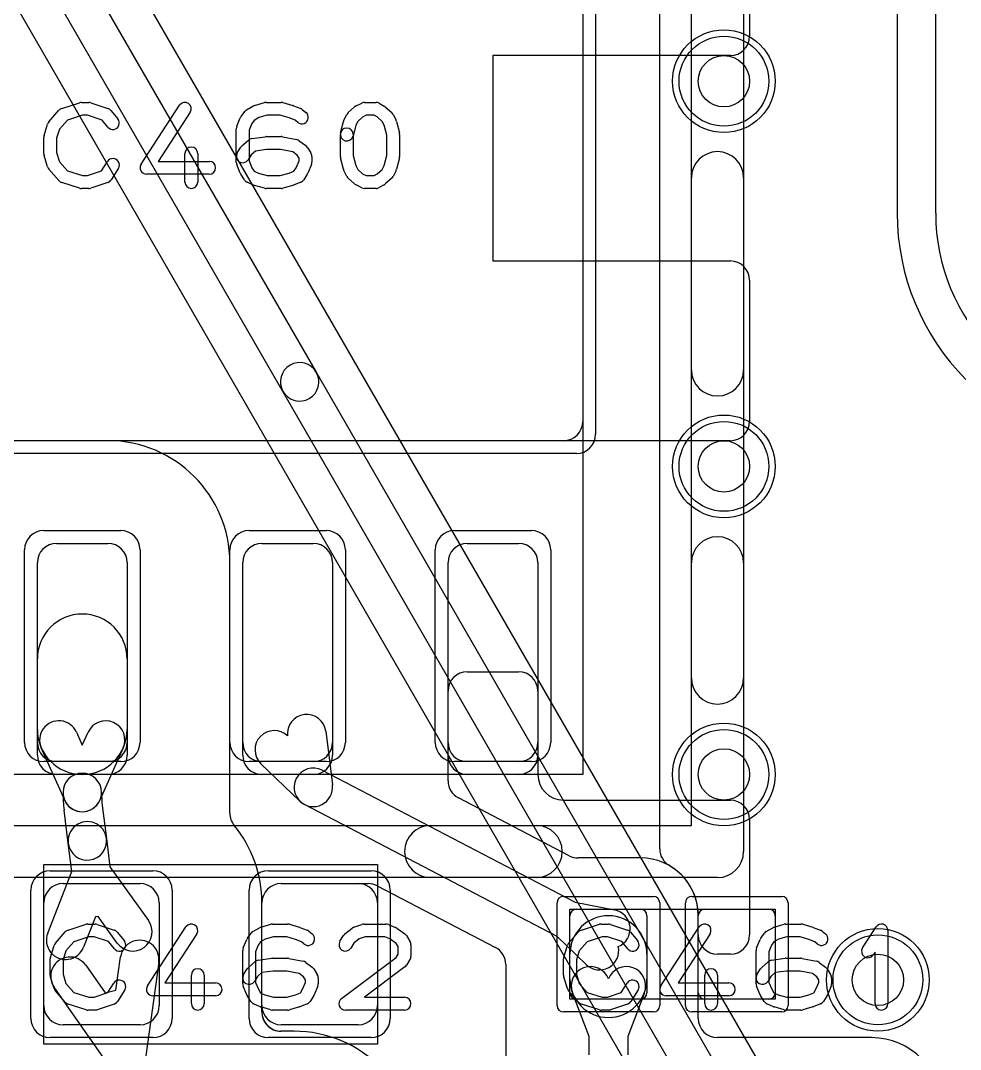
# Model space of a CAD drawing. Extents: x 0 to 20.5, y -0.5 to 20.
# Drawn here: x 3.06 to 6.721, y 3.229 to 7.236 of the extents above; entities that cross this region are included whole.
import ezdxf

# ---------------------------------------------------------------- set-up
doc = ezdxf.new("R2010")
doc.units = 0
for name, color, linetype in [('Hole', 1, 'CONTINUOUS'), ('L1', 3, 'CONTINUOUS'), ('L2', 3, 'CONTINUOUS'), ('L3', 3, 'CONTINUOUS'), ('L4', 3, 'CONTINUOUS'), ('MetalMask-A', 176, 'CONTINUOUS'), ('PartsArea-A', 111, 'CONTINUOUS'), ('PartsSilk-A', 221, 'CONTINUOUS'), ('Resist-A', 2, 'CONTINUOUS'), ('Resist-B', 2, 'CONTINUOUS'), ('Silk-A', 140, 'CONTINUOUS')]:
    doc.layers.add(name, color=color, linetype=linetype)

msp = doc.modelspace()

# ---------------------------------------------------------------- linework, layer by layer
at = {"layer": 'Hole'}
for centre in [(5.8, 7), (5.8, 5.5), (5.8, 4.3), (6.4, 3.5)]:
    msp.add_circle(centre, 0.1, dxfattribs=at)
at = {"layer": 'L1'}
for p, q in [((5.55004, 4.00981), (5.55004, 9.24304)), ((5.25, 7.725), (5.25, 5.675)), ((5.9, 7.72503), (5.9, 7.17497)), ((5.82503, 7.1), (4.9, 7.1)), ((4.9, 7.1), (4.9, 6.3)), ((4.9, 6.3), (5.82503, 6.3)), ((5.9, 6.22503), (5.9, 5.67497)), ((5.82503, 5.6), (1.57497, 5.6)), ((5.175, 5.6), (2.225, 5.6)), ((3.2, 5.2), (3.4, 5.2)), ((4, 5.2), (4.2, 5.2)), ((4.8, 5.2), (5, 5.2)), ((3.125, 4.375), (3.125, 5.125)), ((3.475, 5.125), (3.475, 4.375)), ((3.925, 4.375), (3.925, 5.125)), ((4.275, 5.125), (4.275, 4.375)), ((4.725, 4.375), (4.725, 5.125)), ((5.075, 5.125), (5.075, 4.375)), ((3.125, 4.475), (3.125, 4.75)), ((3.475, 4.75), (3.475, 4.475)), ((4.80001, 4.7), (4.99999, 4.7)), ((4.72504, 4.27535), (4.72504, 4.62503)), ((5.07496, 4.62503), (5.07496, 4.3)), ((3.27718, 4.46479), (3.3, 4.41375)), ((3.3, 4.41375), (3.32282, 4.46479)), ((4.2489, 4.46819), (4.27445, 4.25911)), ((3.23153, 4.19939), (3.14024, 4.40357)), ((3.45976, 4.40357), (3.36847, 4.19939)), ((4.14805, 4.19591), (3.99611, 4.3418)), ((3.4, 4.3), (3.2, 4.3)), ((4.2, 4.3), (4, 4.3)), ((4.23469, 4.31649), (5.21983, 3.8025)), ((5, 4.3), (4.8, 4.3)), ((5.19724, 3.98354), (4.76533, 4.20888)), ((3.37814, 4.17954), (3.39424, 4.0507)), ((5.15046, 3.66952), (4.16531, 4.18351)), ((5.17496, 4.2), (5.82503, 4.2)), ((3.2454, 4.0321), (3.2293, 4.16094)), ((5.9, 4.12503), (5.9, 3.67497)), ((3.39424, 4.0507), (3.40799, 3.94074)), ((3.25915, 3.92212), (3.2454, 4.0321)), ((5.475, 3.97504), (5.23192, 3.97504)), ((3.40799, 3.94074), (3.55803, 3.73086)), ((3.16539, 3.68178), (3.25915, 3.92212)), ((3.225, 3.875), (3.525, 3.875)), ((4.07497, 3.875), (4.41385, 3.875)), ((4.075, 3.875), (4.375, 3.875)), ((4.44853, 3.8665), (4.90967, 3.62591)), ((3.15, 3.4), (3.15, 3.8)), ((3.6, 3.8), (3.6, 3.4)), ((4, 3.37501), (4, 3.80003)), ((4, 3.4), (4, 3.8)), ((4.45, 3.8), (4.45, 3.4)), ((5.21983, 3.8025), (5.37375, 3.77272)), ((5.225, 3.775), (5.475, 3.775)), ((5.725, 3.775), (5.975, 3.775)), ((3.35123, 3.74543), (3.30513, 3.62726)), ((3.36224, 3.7468), (3.35123, 3.74543)), ((3.43601, 3.64362), (3.36224, 3.7468)), ((5.2, 3.45), (5.2, 3.75)), ((5.5, 3.75), (5.5, 3.45)), ((5.7, 3.45), (5.7, 3.75)), ((5.70004, 3.67497), (5.70004, 3.75)), ((5.70004, 3.35001), (5.70004, 3.75)), ((6, 3.75), (6, 3.45)), ((5.26293, 3.56032), (5.15046, 3.66952)), ((3.43133, 3.45941), (3.44929, 3.58975)), ((3.59789, 3.56927), (3.54752, 3.20381)), ((5.2, 3.50357), (5.2, 3.6)), ((5.5, 3.6), (5.5, 3.50357)), ((5.82503, 3.6), (5.77501, 3.6)), ((3.31351, 3.55706), (3.38883, 3.44916)), ((4.94996, 3.55944), (4.94996, 2.6)), ((3.40169, 3.1687), (3.19051, 3.4712)), ((3.38883, 3.44916), (3.43133, 3.45941)), ((5.275, 3.27973), (5.2099, 3.44999)), ((5.4901, 3.44999), (5.425, 3.27973)), ((5.475, 3.425), (5.225, 3.425)), ((5.975, 3.425), (5.725, 3.425)), ((3.525, 3.325), (3.225, 3.325)), ((4.125, 3.30004), (4.07497, 3.30004)), ((4.375, 3.325), (4.075, 3.325)), ((5.275, 3.20838), (5.275, 3.27973)), ((5.425, 3.27973), (5.425, 3.20838)), ((6.375, 3.27504), (5.77501, 3.27504))]:
    msp.add_line(p, q, dxfattribs=at)
for centre in [(5.8, 7), (5.8, 5.5), (5.8, 4.3), (6.4, 3.5)]:
    msp.add_circle(centre, 0.2, dxfattribs=at)
for centre, radius, start, end in [((5.82503, 7.17497), 0.07497, -90, 0), ((5.82503, 6.22503), 0.07497, 0, 90), ((5.175, 5.675), 0.075, -90, 0), ((5.82503, 5.67497), 0.07497, -90, 0), ((3.2, 5.125), 0.075, 90, 180), ((3.4, 5.125), 0.075, 0, 90), ((4, 5.125), 0.075, 90, 180), ((4.2, 5.125), 0.075, 0, 90), ((4.8, 5.125), 0.075, 90, 180), ((5, 5.125), 0.075, 0, 90), ((3.3, 4.75), 0.175, 0, 180), ((4.80001, 4.62503), 0.07497, 90, 180), ((4.99999, 4.62503), 0.07497, 0, 90), ((4.17445, 4.45909), 0.075, 6.96868, -173.0389), ((3.20871, 4.43418), 0.075, 24.08737, -155.91032), ((3.39129, 4.43418), 0.075, -24.08737, 155.91032), ((3.3, 4.475), 0.175, 180, 0), ((4.04806, 4.3959), 0.075, 46.16694, -133.83628), ((3.2, 4.375), 0.075, 180, -90), ((3.4, 4.375), 0.075, -90, 0), ((4, 4.375), 0.075, 180, -90), ((4.2, 4.375), 0.075, -90, 0), ((4.8, 4.375), 0.075, 180, -90), ((5, 4.375), 0.075, -90, 0), ((3.3, 4.23), 0.075, -0.00764, 179.99236), ((3.3, 4.22999), 0.075, 0, 180), ((4.2, 4.25), 0.075, 62.44748, -117.55281), ((5.17496, 4.3), 0.1, 180, -90), ((4.2, 4.25001), 0.075, -133.83858, 6.96868), ((4.80001, 4.27535), 0.07497, 180, -117.55281), ((3.3, 4.23), 0.075, 179.99236, -0.00764), ((3.78185, 4.22999), 0.55685, 180, -172.8769), ((3.78185, 4.22999), 0.40685, 180, -172.8769), ((3.3, 4.23), 0.075, -155.91263, -24.08737), ((5.82503, 4.12503), 0.07497, 0, 90), ((3.31982, 4.0414), 0.075, 7.12312, -172.87435), ((3.31982, 4.0414), 0.075, -172.87688, 7.12283), ((5.62501, 4.00981), 0.07497, 180, -120.00557), ((5.23192, 4.05001), 0.07497, -117.55281, -90), ((5.475, 3.75), 0.22504, 0, 90), ((5.475, 3.75), 0.22504, 0, 59.99995), ((3.225, 3.8), 0.075, 90, 180), ((3.525, 3.8), 0.075, 0, 90), ((4.07497, 3.80003), 0.07497, 90, 180), ((4.075, 3.8), 0.075, 90, 180), ((4.375, 3.8), 0.075, 0, 90), ((4.41385, 3.80003), 0.07497, 62.44719, 90), ((5.225, 3.75), 0.025, 90, 180), ((5.3595, 3.69909), 0.075, -67.26084, 79.04853), ((5.475, 3.75), 0.025, 0, 90), ((5.725, 3.75), 0.025, 90, 180), ((5.975, 3.75), 0.025, 0, 90), ((3.49702, 3.68724), 0.075, -144.43657, 35.56124), ((5.35, 3.6), 0.15, 0, 180), ((3.23526, 3.65452), 0.075, 158.6866, -21.31166), ((3.52359, 3.57951), 0.075, -7.84705, 172.15312), ((5.77501, 3.67497), 0.07497, 180, -90), ((5.82503, 3.67497), 0.07497, -90, 0), ((4.87499, 3.55944), 0.07497, 0, 62.44719), ((5.31517, 3.61413), 0.075, -134.15184, 12.15345), ((3.25201, 3.51413), 0.075, 34.91692, -145.08113), ((5.27995, 3.47678), 0.075, 20.93604, -159.07574), ((5.42005, 3.47678), 0.075, -20.92891, 159.06396), ((5.35, 3.50357), 0.15, 180, 0), ((5.225, 3.45), 0.025, 180, -90), ((5.475, 3.45), 0.025, -90, 0), ((5.725, 3.45), 0.025, 180, -90), ((5.975, 3.45), 0.025, -90, 0), ((3.225, 3.4), 0.075, 180, -90), ((3.525, 3.4), 0.075, -90, 0), ((4.075, 3.4), 0.075, 180, -90), ((4.07497, 3.37501), 0.07497, 180, -90), ((4.375, 3.4), 0.075, -90, 0), ((5.77501, 3.35001), 0.07497, 180, -90), ((4.125, 2.825), 0.47504, 0, 90), ((6.375, 3), 0.27504, 0, 90)]:
    msp.add_arc(centre, radius, start, end, dxfattribs=at)
at = {"layer": 'L2'}
for p, q in [((3.4, 5.6), (2.4, 5.6)), ((3.875, 4.14911), (3.875, 5.125)), ((4, 3.4), (4, 3.8)), ((4.125, 3.3), (4.07443, 3.3))]:
    msp.add_line(p, q, dxfattribs=at)
for centre in [(5.8, 7), (5.8, 5.5), (5.8, 4.3), (6.4, 3.5)]:
    msp.add_circle(centre, 0.2, dxfattribs=at)
for centre, radius, start, end in [((3.4, 5.125), 0.475, 0, 90), ((3.95, 4.14911), 0.075, 180, -140.59934), ((3.525, 3.8), 0.475, 0, 39.40093), ((4.07443, 3.375), 0.075, 177.39397, -90), ((3.525, 3.4), 0.475, -2.60514, 0), ((4.125, 2.825), 0.475, 0, 90)]:
    msp.add_arc(centre, radius, start, end, dxfattribs=at)
at = {"layer": 'L3'}
for p, q in [((3.4, 5.6), (2.4, 5.6)), ((3.875, 4.14911), (3.875, 5.125)), ((4, 3.4), (4, 3.8)), ((4.125, 3.3), (4.07443, 3.3))]:
    msp.add_line(p, q, dxfattribs=at)
for centre in [(5.8, 7), (5.8, 5.5), (5.8, 4.3), (6.4, 3.5)]:
    msp.add_circle(centre, 0.2, dxfattribs=at)
for centre, radius, start, end in [((3.4, 5.125), 0.475, 0, 90), ((3.94997, 4.1491), 0.07497, 179.99236, -140.58584), ((3.525, 3.8), 0.475, 0, 39.40016), ((4.0744, 3.375), 0.07497, 177.39293, 180), ((4.07443, 3.375), 0.075, 180, -90), ((3.525, 3.4), 0.475, -2.60514, 0), ((4.125, 2.825), 0.475, 0, 90)]:
    msp.add_arc(centre, radius, start, end, dxfattribs=at)
at = {"layer": 'L4'}
for p, q in [((6.47496, 10.65), (6.47496, 6.48568)), ((6.625, 6.48568), (6.625, 10.65)), ((6.31955, 2.51622), (2.32886, 9.42831)), ((2.19893, 9.35328), (4.21194, 5.86663)), ((4.08204, 5.79163), (2.06902, 9.27828)), ((1.93908, 9.20326), (5.92978, 2.29116)), ((4.21194, 5.86663), (6.21612, 2.39529)), ((6.08622, 2.32027), (4.08204, 5.79163))]:
    msp.add_line(p, q, dxfattribs=at)
for centre in [(5.8, 7), (5.8, 5.5), (5.8, 4.3), (6.4, 3.5)]:
    msp.add_circle(centre, 0.2, dxfattribs=at)
for centre, radius, start, end in [((7.3897, 6.48568), 0.91474, 180, -135), ((7.3897, 6.48568), 0.7647, 180, -135.00053), ((4.14699, 5.82913), 0.075, 30.00073, -150.00005), ((4.14699, 5.82913), 0.075, -149.99927, 30.00002)]:
    msp.add_arc(centre, radius, start, end, dxfattribs=at)
at = {"layer": 'MetalMask-A'}
for p, q in [((5.25, 7.725), (5.25, 5.675)), ((5.175, 5.6), (2.225, 5.6)), ((3.2, 5.2), (3.4, 5.2)), ((4, 5.2), (4.2, 5.2)), ((4.8, 5.2), (5, 5.2)), ((3.125, 4.425), (3.125, 5.125)), ((3.475, 5.125), (3.475, 4.425)), ((3.925, 4.425), (3.925, 5.125)), ((4.275, 5.125), (4.275, 4.425)), ((4.725, 4.425), (4.725, 5.125)), ((5.075, 5.125), (5.075, 4.425)), ((3.4, 4.35), (3.2, 4.35)), ((4.2, 4.35), (4, 4.35)), ((5, 4.35), (4.8, 4.35)), ((3.225, 3.875), (3.525, 3.875)), ((4.075, 3.875), (4.375, 3.875)), ((3.15, 3.4), (3.15, 3.8)), ((3.6, 3.8), (3.6, 3.4)), ((4, 3.4), (4, 3.8)), ((4.45, 3.8), (4.45, 3.4)), ((5.225, 3.775), (5.475, 3.775)), ((5.725, 3.775), (5.975, 3.775)), ((5.2, 3.45), (5.2, 3.75)), ((5.5, 3.75), (5.5, 3.45)), ((5.7, 3.45), (5.7, 3.75)), ((6, 3.75), (6, 3.45)), ((5.475, 3.425), (5.225, 3.425)), ((5.975, 3.425), (5.725, 3.425)), ((3.525, 3.325), (3.225, 3.325)), ((4.375, 3.325), (4.075, 3.325))]:
    msp.add_line(p, q, dxfattribs=at)
for centre, radius, start, end in [((5.175, 5.675), 0.075, -90, 0), ((3.2, 5.125), 0.075, 90, 180), ((3.4, 5.125), 0.075, 0, 90), ((4, 5.125), 0.075, 90, 180), ((4.2, 5.125), 0.075, 0, 90), ((4.8, 5.125), 0.075, 90, 180), ((5, 5.125), 0.075, 0, 90), ((3.2, 4.425), 0.075, 180, -90), ((3.4, 4.425), 0.075, -90, 0), ((4, 4.425), 0.075, 180, -90), ((4.2, 4.425), 0.075, -90, 0), ((4.8, 4.425), 0.075, 180, -90), ((5, 4.425), 0.075, -90, 0), ((3.225, 3.8), 0.075, 90, 180), ((3.525, 3.8), 0.075, 0, 90), ((4.075, 3.8), 0.075, 90, 180), ((4.375, 3.8), 0.075, 0, 90), ((5.225, 3.75), 0.025, 90, 180), ((5.475, 3.75), 0.025, 0, 90), ((5.725, 3.75), 0.025, 90, 180), ((5.975, 3.75), 0.025, 0, 90), ((5.225, 3.45), 0.025, 180, -90), ((5.475, 3.45), 0.025, -90, 0), ((5.725, 3.45), 0.025, 180, -90), ((5.975, 3.45), 0.025, -90, 0), ((3.225, 3.4), 0.075, 180, -90), ((3.525, 3.4), 0.075, -90, 0), ((4.075, 3.4), 0.075, 180, -90), ((4.375, 3.4), 0.075, -90, 0)]:
    msp.add_arc(centre, radius, start, end, dxfattribs=at)
at = {"layer": 'PartsArea-A'}
for p, q in [((5.25, 9.1), (5.25, 4.3)), ((5.25, 4.3), (2.15, 4.3)), ((3.15, 3.25), (3.15, 3.95)), ((3.15, 3.95), (4.45, 3.95)), ((4.45, 3.95), (4.45, 3.25)), ((5.2, 3.425), (5.2, 3.775)), ((5.2, 3.775), (6, 3.775)), ((6, 3.775), (6, 3.425)), ((6, 3.425), (5.2, 3.425)), ((4.45, 3.25), (3.15, 3.25))]:
    msp.add_line(p, q, dxfattribs=at)
at = {"layer": 'PartsSilk-A'}
for p, q in [((5.8766, 9.4), (5.8766, 4)), ((5.6734, 4.1016), (5.6734, 9.2984)), ((3.22016, 6.89418), (3.2896, 6.9164)), ((3.29722, 6.91759), (3.325, 6.91759)), ((3.3329, 6.91631), (3.39957, 6.89409)), ((3.52907, 6.67663), (3.67907, 6.90626)), ((3.94004, 6.88818), (3.96504, 6.90299)), ((3.97091, 6.90552), (4.0098, 6.91663)), ((4.01667, 6.91759), (4.075, 6.91759)), ((4.08187, 6.91663), (4.12076, 6.90552)), ((4.12317, 6.90469), (4.15095, 6.89358)), ((4.33617, 6.87795), (4.36117, 6.90017)), ((4.3666, 6.90384), (4.38882, 6.91495)), ((4.4, 6.91759), (4.44444, 6.91759)), ((4.45684, 6.9143), (4.47629, 6.90319)), ((4.4805, 6.90017), (4.5055, 6.87795)), ((3.17008, 6.84239), (3.20897, 6.88683)), ((3.30112, 6.86759), (3.24202, 6.84868)), ((3.32094, 6.86759), (3.30112, 6.86759)), ((3.37702, 6.8489), (3.32094, 6.86759)), ((3.41088, 6.88637), (3.43865, 6.85304)), ((3.72093, 6.87892), (3.59619, 6.68796)), ((3.90192, 6.82442), (3.91581, 6.85776)), ((3.91889, 6.86315), (3.93278, 6.88167)), ((3.98775, 6.85833), (3.9698, 6.84769)), ((4.02017, 6.86759), (3.98775, 6.85833)), ((4.0715, 6.86759), (4.02017, 6.86759)), ((4.10579, 6.85779), (4.0715, 6.86759)), ((4.12895, 6.84853), (4.10579, 6.85779)), ((4.15729, 6.88989), (4.17118, 6.87878)), ((4.31931, 6.84822), (4.33042, 6.87044)), ((4.39192, 6.8606), (4.37299, 6.84377)), ((4.4059, 6.86759), (4.39192, 6.8606)), ((4.4378, 6.86759), (4.4059, 6.86759)), ((4.44923, 6.86106), (4.4378, 6.86759)), ((4.46868, 6.84377), (4.44923, 6.86106)), ((4.51125, 6.87044), (4.52236, 6.84822)), ((3.15114, 6.78894), (3.16503, 6.83339)), ((3.21118, 6.81344), (3.2, 6.77766)), ((3.24202, 6.84868), (3.21118, 6.81344)), ((3.40023, 6.82104), (3.37702, 6.8489)), ((3.9, 6.68519), (3.9, 6.81481)), ((3.96077, 6.83565), (3.95, 6.80981)), ((3.9698, 6.84769), (3.96077, 6.83565)), ((4.13994, 6.83974), (4.12895, 6.84853)), ((4.30631, 6.79865), (4.31742, 6.8431)), ((4.36526, 6.82831), (4.35481, 6.78653)), ((4.37299, 6.84377), (4.36526, 6.82831)), ((4.47641, 6.82831), (4.46868, 6.84377)), ((4.48611, 6.78951), (4.47641, 6.82831)), ((4.52425, 6.8431), (4.53536, 6.79865)), ((3.15, 6.71852), (3.15, 6.78148)), ((3.2, 6.77766), (3.2, 6.72234)), ((3.95, 6.80981), (3.95, 6.69019)), ((3.96041, 6.77661), (4.01319, 6.78402)), ((4.01667, 6.78426), (4.075, 6.78426)), ((4.0799, 6.78377), (4.13546, 6.77266)), ((4.30556, 6.70741), (4.30556, 6.79259)), ((4.35556, 6.79259), (4.35556, 6.71049)), ((4.48611, 6.71049), (4.48611, 6.78951)), ((4.53611, 6.79259), (4.53611, 6.70741)), ((3.9038, 6.72066), (3.91769, 6.74288)), ((3.92228, 6.74832), (3.94728, 6.77054)), ((4.01842, 6.73426), (3.97485, 6.72814)), ((4.07252, 6.73426), (4.01842, 6.73426)), ((4.12017, 6.72473), (4.07252, 6.73426)), ((4.14544, 6.76824), (4.17044, 6.74972)), ((4.17676, 6.74287), (4.19064, 6.72065)), ((3.16503, 6.66661), (3.15114, 6.71106)), ((3.2, 6.72234), (3.21118, 6.68656)), ((3.7, 6.60741), (3.7, 6.71852)), ((3.75, 6.71852), (3.75, 6.60741)), ((3.95818, 6.71333), (3.9462, 6.69416)), ((3.97485, 6.72814), (3.95818, 6.71333)), ((4.13687, 6.71236), (4.12017, 6.72473)), ((4.14444, 6.70024), (4.13687, 6.71236)), ((4.14444, 6.69019), (4.14444, 6.70024)), ((4.19444, 6.70741), (4.19444, 6.68519)), ((4.31742, 6.6569), (4.30631, 6.70135)), ((4.35556, 6.71049), (4.36526, 6.67169)), ((4.47641, 6.67169), (4.48611, 6.71049)), ((4.53536, 6.70135), (4.52425, 6.6569)), ((3.20897, 6.61317), (3.17008, 6.65761)), ((3.21118, 6.68656), (3.24202, 6.65132)), ((3.37523, 6.6505), (3.39824, 6.68732)), ((3.44064, 6.66082), (3.41287, 6.61638)), ((3.59619, 6.68796), (3.79444, 6.68796)), ((3.91581, 6.64224), (3.90192, 6.67558)), ((3.95, 6.69019), (3.96118, 6.66336)), ((3.96118, 6.66336), (3.96992, 6.64937)), ((4.1248, 6.64981), (4.13327, 6.66336)), ((4.13327, 6.66336), (4.14444, 6.69019)), ((4.19252, 6.67558), (4.17864, 6.64224)), ((4.33042, 6.62956), (4.31931, 6.65178)), ((4.36526, 6.67169), (4.37299, 6.65623)), ((4.37299, 6.65623), (4.39192, 6.6394)), ((4.44923, 6.63894), (4.46868, 6.65623)), ((4.46868, 6.65623), (4.47641, 6.67169)), ((4.52236, 6.65178), (4.51125, 6.62956)), ((3.24202, 6.65132), (3.30112, 6.63241)), ((3.30112, 6.63241), (3.32094, 6.63241)), ((3.32094, 6.63241), (3.37523, 6.6505)), ((3.79444, 6.63796), (3.55, 6.63796)), ((3.93158, 6.61638), (3.91769, 6.6386)), ((3.96992, 6.64937), (3.98633, 6.64208)), ((3.98633, 6.64208), (4.02017, 6.63241)), ((4.02017, 6.63241), (4.0715, 6.63241)), ((4.0715, 6.63241), (4.10579, 6.64221)), ((4.10579, 6.64221), (4.1248, 6.64981)), ((4.17676, 6.6386), (4.16287, 6.61638)), ((4.36117, 6.59983), (4.33617, 6.62205)), ((4.39192, 6.6394), (4.4059, 6.63241)), ((4.4059, 6.63241), (4.4378, 6.63241)), ((4.4378, 6.63241), (4.44923, 6.63894)), ((4.5055, 6.62205), (4.4805, 6.59983)), ((3.2896, 6.5836), (3.22016, 6.60582)), ((3.325, 6.58241), (3.29722, 6.58241)), ((3.39957, 6.60591), (3.3329, 6.58369)), ((3.96763, 6.59567), (3.94263, 6.60678)), ((4.0098, 6.58337), (3.97091, 6.59448)), ((4.075, 6.58241), (4.01667, 6.58241)), ((4.12076, 6.59448), (4.08187, 6.58337)), ((4.15095, 6.60642), (4.12317, 6.59531)), ((4.38882, 6.58505), (4.3666, 6.59616)), ((4.44444, 6.58241), (4.4, 6.58241)), ((4.47629, 6.59681), (4.45684, 6.5857)), ((1.625, 4.1016), (5.6734, 4.1016)), ((5.775, 3.8984), (1.625, 3.8984)), ((3.19508, 3.64239), (3.23397, 3.68683)), ((3.24516, 3.69418), (3.3146, 3.7164)), ((3.32222, 3.71759), (3.35, 3.71759)), ((3.3579, 3.71631), (3.42457, 3.69409)), ((3.55407, 3.47663), (3.70407, 3.70626)), ((3.96504, 3.68818), (3.99004, 3.70299)), ((3.99591, 3.70552), (4.0348, 3.71663)), ((4.04167, 3.71759), (4.1, 3.71759)), ((4.10687, 3.71663), (4.14576, 3.70552)), ((4.14817, 3.70469), (4.17595, 3.69358)), ((4.18229, 3.68989), (4.19618, 3.67878)), ((4.32327, 3.67878), (4.35105, 3.701)), ((4.35813, 3.70497), (4.38868, 3.71608)), ((4.39722, 3.71759), (4.48333, 3.71759)), ((4.49261, 3.7158), (4.52039, 3.70469)), ((4.52581, 3.7017), (4.55637, 3.67948)), ((5.19508, 3.64239), (5.23397, 3.68683)), ((5.24516, 3.69418), (5.3146, 3.7164)), ((5.32222, 3.71759), (5.35, 3.71759)), ((5.3579, 3.71631), (5.42457, 3.69409)), ((5.55407, 3.47663), (5.70407, 3.70626)), ((5.96504, 3.68818), (5.99004, 3.70299)), ((5.99591, 3.70552), (6.0348, 3.71663)), ((6.04167, 3.71759), (6.1, 3.71759)), ((6.10687, 3.71663), (6.14576, 3.70552)), ((6.14817, 3.70469), (6.17595, 3.69358)), ((6.18229, 3.68989), (6.19618, 3.67878)), ((6.34013, 3.6247), (6.39291, 3.70618)), ((6.43889, 3.69259), (6.43889, 3.40741)), ((3.26702, 3.64868), (3.23618, 3.61344)), ((3.32612, 3.66759), (3.26702, 3.64868)), ((3.34594, 3.66759), (3.32612, 3.66759)), ((3.40202, 3.6489), (3.34594, 3.66759)), ((3.42523, 3.62104), (3.40202, 3.6489)), ((3.43588, 3.68637), (3.46365, 3.65304)), ((3.74593, 3.67892), (3.62119, 3.48796)), ((3.92692, 3.62442), (3.94081, 3.65776)), ((3.94389, 3.66315), (3.95778, 3.68167)), ((3.9948, 3.64769), (3.98577, 3.63565)), ((4.01275, 3.65833), (3.9948, 3.64769)), ((4.04517, 3.66759), (4.01275, 3.65833)), ((4.0965, 3.66759), (4.04517, 3.66759)), ((4.13079, 3.65779), (4.0965, 3.66759)), ((4.15395, 3.64853), (4.13079, 3.65779)), ((4.16494, 3.63974), (4.15395, 3.64853)), ((4.3038, 3.65029), (4.31769, 3.67251)), ((4.37908, 3.65939), (4.35783, 3.6424)), ((4.40162, 3.66759), (4.37908, 3.65939)), ((4.47852, 3.66759), (4.40162, 3.66759)), ((4.49893, 3.65943), (4.47852, 3.66759)), ((4.52304, 3.64189), (4.49893, 3.65943)), ((4.56287, 3.67251), (4.57676, 3.65029)), ((5.26702, 3.64868), (5.23618, 3.61344)), ((5.32612, 3.66759), (5.26702, 3.64868)), ((5.34594, 3.66759), (5.32612, 3.66759)), ((5.40202, 3.6489), (5.34594, 3.66759)), ((5.42523, 3.62104), (5.40202, 3.6489)), ((5.43588, 3.68637), (5.46365, 3.65304)), ((5.74593, 3.67892), (5.62119, 3.48796)), ((5.92692, 3.62442), (5.94081, 3.65776)), ((5.94389, 3.66315), (5.95778, 3.68167)), ((5.9948, 3.64769), (5.98577, 3.63565)), ((6.01275, 3.65833), (5.9948, 3.64769)), ((6.04517, 3.66759), (6.01275, 3.65833)), ((6.0965, 3.66759), (6.04517, 3.66759)), ((6.13079, 3.65779), (6.0965, 3.66759)), ((6.15395, 3.64853), (6.13079, 3.65779)), ((6.16494, 3.63974), (6.15395, 3.64853)), ((3.17614, 3.58894), (3.19003, 3.63339)), ((3.23618, 3.61344), (3.225, 3.57766)), ((3.925, 3.48519), (3.925, 3.61481)), ((3.98577, 3.63565), (3.975, 3.60981)), ((3.975, 3.60981), (3.975, 3.49019)), ((4.35783, 3.6424), (4.3462, 3.62379)), ((4.53056, 3.62987), (4.52304, 3.64189)), ((4.53056, 3.59976), (4.53056, 3.62987)), ((4.58056, 3.63704), (4.58056, 3.59259)), ((5.17614, 3.58894), (5.19003, 3.63339)), ((5.23618, 3.61344), (5.225, 3.57766)), ((5.925, 3.48519), (5.925, 3.61481)), ((5.98577, 3.63565), (5.975, 3.60981)), ((5.975, 3.60981), (5.975, 3.49019)), ((6.38889, 3.60801), (6.38209, 3.59752)), ((6.38889, 3.40741), (6.38889, 3.60801)), ((3.175, 3.51852), (3.175, 3.58148)), ((3.225, 3.57766), (3.225, 3.52234)), ((3.94728, 3.54832), (3.97228, 3.57054)), ((3.98541, 3.57661), (4.03819, 3.58402)), ((4.04167, 3.58426), (4.1, 3.58426)), ((4.1049, 3.58377), (4.16046, 3.57266)), ((4.17044, 3.56824), (4.19544, 3.54972)), ((4.30997, 3.42739), (4.52293, 3.58756)), ((4.52293, 3.58756), (4.53056, 3.59976)), ((4.57676, 3.57934), (4.56287, 3.55712)), ((5.175, 3.51852), (5.175, 3.58148)), ((5.225, 3.57766), (5.225, 3.52234)), ((5.94728, 3.54832), (5.97228, 3.57054)), ((5.98541, 3.57661), (6.03819, 3.58402)), ((6.04167, 3.58426), (6.1, 3.58426)), ((6.1049, 3.58377), (6.16046, 3.57266)), ((6.17044, 3.56824), (6.19544, 3.54972)), ((3.9288, 3.52066), (3.94269, 3.54288)), ((3.99985, 3.52814), (3.98318, 3.51333)), ((4.04342, 3.53426), (3.99985, 3.52814)), ((4.09752, 3.53426), (4.04342, 3.53426)), ((4.14517, 3.52473), (4.09752, 3.53426)), ((4.20176, 3.54287), (4.21564, 3.52065)), ((4.5567, 3.55039), (4.39983, 3.43241)), ((5.9288, 3.52066), (5.94269, 3.54288)), ((5.99985, 3.52814), (5.98318, 3.51333)), ((6.04342, 3.53426), (5.99985, 3.52814)), ((6.09752, 3.53426), (6.04342, 3.53426)), ((6.14517, 3.52473), (6.09752, 3.53426)), ((6.20176, 3.54287), (6.21564, 3.52065)), ((3.19003, 3.46661), (3.17614, 3.51106)), ((3.225, 3.52234), (3.23618, 3.48656)), ((3.23618, 3.48656), (3.26702, 3.45132)), ((3.40023, 3.4505), (3.42324, 3.48732)), ((3.62119, 3.48796), (3.81944, 3.48796)), ((3.725, 3.40741), (3.725, 3.51852)), ((3.775, 3.51852), (3.775, 3.40741)), ((3.98318, 3.51333), (3.9712, 3.49416)), ((3.975, 3.49019), (3.98618, 3.46336)), ((4.16187, 3.51236), (4.14517, 3.52473)), ((4.15827, 3.46336), (4.16944, 3.49019)), ((4.16944, 3.50024), (4.16187, 3.51236)), ((4.16944, 3.49019), (4.16944, 3.50024)), ((4.21944, 3.50741), (4.21944, 3.48519)), ((5.19003, 3.46661), (5.17614, 3.51106)), ((5.225, 3.52234), (5.23618, 3.48656)), ((5.23618, 3.48656), (5.26702, 3.45132)), ((5.40023, 3.4505), (5.42324, 3.48732)), ((5.62119, 3.48796), (5.81944, 3.48796)), ((5.725, 3.40741), (5.725, 3.51852)), ((5.775, 3.51852), (5.775, 3.40741)), ((5.98318, 3.51333), (5.9712, 3.49416)), ((5.975, 3.49019), (5.98618, 3.46336)), ((6.16187, 3.51236), (6.14517, 3.52473)), ((6.15827, 3.46336), (6.16944, 3.49019)), ((6.16944, 3.50024), (6.16187, 3.51236)), ((6.16944, 3.49019), (6.16944, 3.50024)), ((6.21944, 3.50741), (6.21944, 3.48519)), ((3.23397, 3.41317), (3.19508, 3.45761)), ((3.26702, 3.45132), (3.32612, 3.43241)), ((3.34594, 3.43241), (3.40023, 3.4505)), ((3.46564, 3.46082), (3.43787, 3.41638)), ((3.94081, 3.44224), (3.92692, 3.47558)), ((3.98618, 3.46336), (3.99492, 3.44937)), ((3.99492, 3.44937), (4.01133, 3.44208)), ((4.13079, 3.44221), (4.1498, 3.44981)), ((4.1498, 3.44981), (4.15827, 3.46336)), ((4.21752, 3.47558), (4.20364, 3.44224)), ((5.23397, 3.41317), (5.19508, 3.45761)), ((5.26702, 3.45132), (5.32612, 3.43241)), ((5.34594, 3.43241), (5.40023, 3.4505)), ((5.46564, 3.46082), (5.43787, 3.41638)), ((5.94081, 3.44224), (5.92692, 3.47558)), ((5.98618, 3.46336), (5.99492, 3.44937)), ((5.99492, 3.44937), (6.01133, 3.44208)), ((6.13079, 3.44221), (6.1498, 3.44981)), ((6.1498, 3.44981), (6.15827, 3.46336)), ((6.21752, 3.47558), (6.20364, 3.44224)), ((3.32612, 3.43241), (3.34594, 3.43241)), ((3.81944, 3.43796), (3.575, 3.43796)), ((3.95658, 3.41638), (3.94269, 3.4386)), ((3.99263, 3.39567), (3.96763, 3.40678)), ((4.01133, 3.44208), (4.04517, 3.43241)), ((4.04517, 3.43241), (4.0965, 3.43241)), ((4.0965, 3.43241), (4.13079, 3.44221)), ((4.17595, 3.40642), (4.14817, 3.39531)), ((4.20176, 3.4386), (4.18787, 3.41638)), ((4.39983, 3.43241), (4.55556, 3.43241)), ((5.32612, 3.43241), (5.34594, 3.43241)), ((5.81944, 3.43796), (5.575, 3.43796)), ((5.95658, 3.41638), (5.94269, 3.4386)), ((5.99263, 3.39567), (5.96763, 3.40678)), ((6.01133, 3.44208), (6.04517, 3.43241)), ((6.04517, 3.43241), (6.0965, 3.43241)), ((6.0965, 3.43241), (6.13079, 3.44221)), ((6.17595, 3.40642), (6.14817, 3.39531)), ((6.20176, 3.4386), (6.18787, 3.41638)), ((3.3146, 3.3836), (3.24516, 3.40582)), ((3.35, 3.38241), (3.32222, 3.38241)), ((3.42457, 3.40591), (3.3579, 3.38369)), ((4.0348, 3.38337), (3.99591, 3.39448)), ((4.1, 3.38241), (4.04167, 3.38241)), ((4.14576, 3.39448), (4.10687, 3.38337)), ((4.55556, 3.38241), (4.325, 3.38241)), ((5.3146, 3.3836), (5.24516, 3.40582)), ((5.35, 3.38241), (5.32222, 3.38241)), ((5.42457, 3.40591), (5.3579, 3.38369)), ((6.0348, 3.38337), (5.99591, 3.39448)), ((6.1, 3.38241), (6.04167, 3.38241)), ((6.14576, 3.39448), (6.10687, 3.38337))]:
    msp.add_line(p, q, dxfattribs=at)
for centre, radius, start, end in [((3.22778, 6.87037), 0.025, 107.74642, 138.81192), ((3.29722, 6.89259), 0.025, 90, 107.74642), ((3.325, 6.89259), 0.025, 71.57954, 90), ((3.39167, 6.87037), 0.025, 39.7909, 71.57954), ((3.7, 6.89259), 0.025, -33.14974, 146.84644), ((3.97778, 6.88148), 0.025, 105.94854, 120.63752), ((4.01667, 6.89259), 0.025, 90, 105.94854), ((4.075, 6.89259), 0.025, 74.05146, 90), ((4.11389, 6.88148), 0.025, 68.2071, 74.05146), ((4.14167, 6.87037), 0.025, 51.33303, 68.2071), ((4.37778, 6.88148), 0.025, 116.56505, 131.62783), ((4.4, 6.89259), 0.025, 90, 116.56505), ((4.44444, 6.89259), 0.025, 60.26649, 90), ((4.46389, 6.88148), 0.025, 48.37217, 60.26649), ((3.41944, 6.83704), 0.025, -140.2091, 39.8005), ((3.93889, 6.84815), 0.025, 143.1301, 157.39424), ((3.95278, 6.86667), 0.025, 120.63752, 143.1301), ((4.15556, 6.85926), 0.025, -128.66697, 51.34522), ((4.35278, 6.85926), 0.025, 131.62783, 153.43495), ((4.48889, 6.85926), 0.025, 26.56505, 48.37217), ((3.18889, 6.82593), 0.025, 138.81192, 162.63777), ((3.925, 6.81481), 0.025, 157.39424, 180), ((4.33056, 6.79259), 0.025, 0, 180), ((4.34167, 6.83704), 0.025, 153.43495, 165.96932), ((4.5, 6.83704), 0.025, 14.03068, 26.56505), ((3.175, 6.78148), 0.025, 162.63777, 180), ((3.96389, 6.75185), 0.025, 98.00047, 131.62783), ((4.01667, 6.75926), 0.025, 90, 98.00047), ((4.075, 6.75926), 0.025, 78.69456, 90), ((4.13056, 6.74815), 0.025, 53.47387, 78.69456), ((4.33056, 6.79259), 0.025, 165.96932, -14.03321), ((4.51111, 6.79259), 0.025, 0, 14.03068), ((3.725, 6.71852), 0.025, 0, 180), ((3.93889, 6.72963), 0.025, 131.62783, 147.99462), ((4.15556, 6.72963), 0.025, 31.98594, 53.47387), ((3.175, 6.71852), 0.025, 180, -162.63777), ((3.41944, 6.67407), 0.025, -32.00538, 147.99925), ((3.925, 6.70741), 0.025, 147.99462, -32.01002), ((4.16944, 6.70741), 0.025, 0, 31.98594), ((4.33056, 6.70741), 0.025, 180, -165.96932), ((4.51111, 6.70741), 0.025, -14.03068, 0), ((3.18889, 6.67407), 0.025, -162.63777, -138.81192), ((3.55, 6.66296), 0.025, 146.85026, -90), ((3.79444, 6.66296), 0.025, -90, 90), ((3.925, 6.68519), 0.025, 180, -157.39424), ((4.16944, 6.68519), 0.025, -22.60576, 0), ((4.34167, 6.66296), 0.025, -165.96932, -153.43495), ((4.5, 6.66296), 0.025, -26.56505, -14.03068), ((3.22778, 6.62963), 0.025, -138.81192, -107.74642), ((3.39167, 6.62963), 0.025, -71.57954, -32.00538), ((3.93889, 6.65185), 0.025, -157.39424, -147.99462), ((3.95278, 6.62963), 0.025, -147.99462, -113.95086), ((4.14167, 6.62963), 0.025, -68.2071, -32.00538), ((4.15556, 6.65185), 0.025, -32.00538, -22.60576), ((4.35278, 6.64074), 0.025, -153.43495, -131.62783), ((4.48889, 6.64074), 0.025, -48.37217, -26.56505), ((3.29722, 6.60741), 0.025, -107.74642, -90), ((3.325, 6.60741), 0.025, -90, -71.57954), ((3.725, 6.60741), 0.025, 180, 0), ((3.97778, 6.61852), 0.025, -113.95086, -105.94854), ((4.01667, 6.60741), 0.025, -105.94854, -90), ((4.075, 6.60741), 0.025, -90, -74.05146), ((4.11389, 6.61852), 0.025, -74.05146, -68.2071), ((4.37778, 6.61852), 0.025, -131.62783, -116.56505), ((4.4, 6.60741), 0.025, -116.56505, -90), ((4.44444, 6.60741), 0.025, -90, -60.26649), ((4.46389, 6.61852), 0.025, -60.26649, -48.37217), ((5.775, 4), 0.1016, -90, 0), ((3.25278, 3.67037), 0.025, 107.74642, 138.81192), ((3.32222, 3.69259), 0.025, 90, 107.74642), ((3.35, 3.69259), 0.025, 71.57954, 90), ((3.41667, 3.67037), 0.025, 39.7909, 71.57954), ((3.725, 3.69259), 0.025, -33.14974, 146.84644), ((3.97778, 3.66667), 0.025, 120.63752, 143.1301), ((4.00278, 3.68148), 0.025, 105.94854, 120.63752), ((4.04167, 3.69259), 0.025, 90, 105.94854), ((4.1, 3.69259), 0.025, 74.05146, 90), ((4.13889, 3.68148), 0.025, 68.2071, 74.05146), ((4.16667, 3.67037), 0.025, 51.33303, 68.2071), ((4.36667, 3.68148), 0.025, 109.97919, 128.65478), ((4.39722, 3.69259), 0.025, 90, 109.98461), ((4.48333, 3.69259), 0.025, 68.2071, 90), ((4.51111, 3.68148), 0.025, 53.98274, 68.20215), ((5.25278, 3.67037), 0.025, 107.74642, 138.81192), ((5.32222, 3.69259), 0.025, 90, 107.74642), ((5.35, 3.69259), 0.025, 71.57954, 90), ((5.41667, 3.67037), 0.025, 39.7909, 71.57954), ((5.725, 3.69259), 0.025, -33.14974, 146.84644), ((5.97778, 3.66667), 0.025, 120.63752, 143.1301), ((6.00278, 3.68148), 0.025, 105.94854, 120.63752), ((6.04167, 3.69259), 0.025, 90, 105.94854), ((6.1, 3.69259), 0.025, 74.05146, 90), ((6.13889, 3.68148), 0.025, 68.2071, 74.05146), ((6.16667, 3.67037), 0.025, 51.33303, 68.2071), ((6.41389, 3.69259), 0.025, 0, 147.06619), ((3.44444, 3.63704), 0.025, -140.2091, 39.8005), ((3.96389, 3.64815), 0.025, 143.1301, 157.39424), ((4.18056, 3.65926), 0.025, -128.66697, 51.34522), ((4.325, 3.63704), 0.025, 147.99462, -32.01002), ((4.33889, 3.65926), 0.025, 128.66697, 147.98998), ((4.54167, 3.65926), 0.025, 32.00538, 53.97932), ((4.55556, 3.63704), 0.025, 0, 32.01002), ((5.44444, 3.63704), 0.025, -140.2091, 39.8005), ((5.96389, 3.64815), 0.025, 143.1301, 157.39424), ((6.18056, 3.65926), 0.025, -128.66697, 51.34522), ((3.21389, 3.62593), 0.025, 138.81192, 162.63777), ((3.95, 3.61481), 0.025, 157.39424, 180), ((5.21389, 3.62593), 0.025, 138.81192, 162.63777), ((5.95, 3.61481), 0.025, 157.39424, 180), ((6.36111, 3.61111), 0.025, 147.06646, -32.93381), ((3.2, 3.58148), 0.025, 162.63777, 180), ((3.98889, 3.55185), 0.025, 98.00047, 131.62783), ((4.04167, 3.55926), 0.025, 90, 98.00047), ((4.1, 3.55926), 0.025, 78.69456, 90), ((4.15556, 3.54815), 0.025, 53.47387, 78.69456), ((4.55556, 3.59259), 0.025, -32.00538, 0), ((5.2, 3.58148), 0.025, 162.63777, 180), ((5.98889, 3.55185), 0.025, 98.00047, 131.62783), ((6.04167, 3.55926), 0.025, 90, 98.00047), ((6.1, 3.55926), 0.025, 78.69456, 90), ((6.15556, 3.54815), 0.025, 53.47387, 78.69456), ((3.75, 3.51852), 0.025, 0, 180), ((3.96389, 3.52963), 0.025, 131.62783, 147.99462), ((4.18056, 3.52963), 0.025, 31.98594, 53.47387), ((4.54167, 3.57037), 0.025, -53.0476, -32.01002), ((5.75, 3.51852), 0.025, 0, 180), ((5.96389, 3.52963), 0.025, 131.62783, 147.99462), ((6.18056, 3.52963), 0.025, 31.98594, 53.47387), ((3.2, 3.51852), 0.025, 180, -162.63777), ((3.44444, 3.47407), 0.025, -32.00538, 147.99925), ((3.81944, 3.46296), 0.025, -90, 90), ((3.95, 3.50741), 0.025, 147.99462, -32.01002), ((4.19444, 3.50741), 0.025, 0, 31.98594), ((5.2, 3.51852), 0.025, 180, -162.63777), ((5.44444, 3.47407), 0.025, -32.00538, 147.99925), ((5.81944, 3.46296), 0.025, -90, 90), ((5.95, 3.50741), 0.025, 147.99462, -32.01002), ((6.19444, 3.50741), 0.025, 0, 31.98594), ((3.21389, 3.47407), 0.025, -162.63777, -138.81192), ((3.575, 3.46296), 0.025, 146.85026, -90), ((3.95, 3.48519), 0.025, 180, -157.39424), ((4.19444, 3.48519), 0.025, -22.60576, 0), ((5.21389, 3.47407), 0.025, -162.63777, -138.81192), ((5.575, 3.46296), 0.025, 146.85026, -90), ((5.95, 3.48519), 0.025, 180, -157.39424), ((6.19444, 3.48519), 0.025, -22.60576, 0), ((3.25278, 3.42963), 0.025, -138.81192, -107.74642), ((3.41667, 3.42963), 0.025, -71.57954, -32.00538), ((3.75, 3.40741), 0.025, 180, 0), ((3.96389, 3.45185), 0.025, -157.39424, -147.99462), ((3.97778, 3.42963), 0.025, -147.99462, -113.95086), ((4.16667, 3.42963), 0.025, -68.2071, -32.00538), ((4.18056, 3.45185), 0.025, -32.00538, -22.60576), ((4.325, 3.40741), 0.025, 126.9524, -90), ((4.55556, 3.40741), 0.025, -90, 90), ((5.25278, 3.42963), 0.025, -138.81192, -107.74642), ((5.41667, 3.42963), 0.025, -71.57954, -32.00538), ((5.75, 3.40741), 0.025, 180, 0), ((5.96389, 3.45185), 0.025, -157.39424, -147.99462), ((5.97778, 3.42963), 0.025, -147.99462, -113.95086), ((6.16667, 3.42963), 0.025, -68.2071, -32.00538), ((6.18056, 3.45185), 0.025, -32.00538, -22.60576), ((6.41389, 3.40741), 0.025, 180, 0), ((3.32222, 3.40741), 0.025, -107.74642, -90), ((3.35, 3.40741), 0.025, -90, -71.57954), ((4.00278, 3.41852), 0.025, -113.95086, -105.94854), ((4.04167, 3.40741), 0.025, -105.94854, -90), ((4.1, 3.40741), 0.025, -90, -74.05146), ((4.13889, 3.41852), 0.025, -74.05146, -68.2071), ((5.32222, 3.40741), 0.025, -107.74642, -90), ((5.35, 3.40741), 0.025, -90, -71.57954), ((6.00278, 3.41852), 0.025, -113.95086, -105.94854), ((6.04167, 3.40741), 0.025, -105.94854, -90), ((6.1, 3.40741), 0.025, -90, -74.05146), ((6.13889, 3.41852), 0.025, -74.05146, -68.2071)]:
    msp.add_arc(centre, radius, start, end, dxfattribs=at)
at = {"layer": 'Resist-A'}
for p, q in [((5.3, 7.775), (5.3, 5.625)), ((5.225, 5.55), (2.175, 5.55)), ((3.15, 5.25), (3.45, 5.25)), ((3.95, 5.25), (4.25, 5.25)), ((4.75, 5.25), (5.05, 5.25)), ((3.075, 4.425), (3.075, 5.175)), ((3.525, 5.175), (3.525, 4.425)), ((3.875, 4.425), (3.875, 5.175)), ((4.325, 5.175), (4.325, 4.425)), ((4.675, 4.425), (4.675, 5.175)), ((5.125, 5.175), (5.125, 4.425)), ((3.45, 4.35), (3.15, 4.35)), ((4.25, 4.35), (3.95, 4.35)), ((5.05, 4.35), (4.75, 4.35)), ((3.175, 3.925), (3.575, 3.925)), ((4.025, 3.925), (4.425, 3.925)), ((3.1, 3.35), (3.1, 3.85)), ((3.65, 3.85), (3.65, 3.35)), ((3.95, 3.35), (3.95, 3.85)), ((4.5, 3.85), (4.5, 3.35)), ((5.175, 3.825), (5.525, 3.825)), ((5.675, 3.825), (6.025, 3.825)), ((5.15, 3.4), (5.15, 3.8)), ((5.55, 3.8), (5.55, 3.4)), ((5.65, 3.4), (5.65, 3.8)), ((6.05, 3.8), (6.05, 3.4)), ((5.525, 3.375), (5.175, 3.375)), ((6.025, 3.375), (5.675, 3.375)), ((3.575, 3.275), (3.175, 3.275)), ((4.425, 3.275), (4.025, 3.275))]:
    msp.add_line(p, q, dxfattribs=at)
for centre in [(5.8, 7), (5.8, 5.5), (5.8, 4.3), (6.4, 3.5)]:
    msp.add_circle(centre, 0.175, dxfattribs=at)
for centre, radius, start, end in [((5.225, 5.625), 0.075, -90, 0), ((3.15, 5.175), 0.075, 90, 180), ((3.45, 5.175), 0.075, 0, 90), ((3.95, 5.175), 0.075, 90, 180), ((4.25, 5.175), 0.075, 0, 90), ((4.75, 5.175), 0.075, 90, 180), ((5.05, 5.175), 0.075, 0, 90), ((3.15, 4.425), 0.075, 180, -90), ((3.45, 4.425), 0.075, -90, 0), ((3.95, 4.425), 0.075, 180, -90), ((4.25, 4.425), 0.075, -90, 0), ((4.75, 4.425), 0.075, 180, -90), ((5.05, 4.425), 0.075, -90, 0), ((3.175, 3.85), 0.075, 90, 180), ((3.575, 3.85), 0.075, 0, 90), ((4.025, 3.85), 0.075, 90, 180), ((4.425, 3.85), 0.075, 0, 90), ((5.175, 3.8), 0.025, 90, 180), ((5.525, 3.8), 0.025, 0, 90), ((5.675, 3.8), 0.025, 90, 180), ((6.025, 3.8), 0.025, 0, 90), ((5.175, 3.4), 0.025, 180, -90), ((5.525, 3.4), 0.025, -90, 0), ((5.675, 3.4), 0.025, 180, -90), ((6.025, 3.4), 0.025, -90, 0), ((3.175, 3.35), 0.075, 180, -90), ((3.575, 3.35), 0.075, -90, 0), ((4.025, 3.35), 0.075, 180, -90), ((4.425, 3.35), 0.075, -90, 0)]:
    msp.add_arc(centre, radius, start, end, dxfattribs=at)
at = {"layer": 'Resist-B'}
for centre in [(5.8, 7), (5.8, 5.5), (5.8, 4.3), (6.4, 3.5)]:
    msp.add_circle(centre, 0.175, dxfattribs=at)
at = {"layer": 'Silk-A'}
for p, q in [((5.6734, 5.87577), (5.6734, 6.62423)), ((5.8766, 6.62423), (5.8766, 5.87577)), ((5.6734, 4.67577), (5.6734, 5.12423)), ((5.8766, 5.12423), (5.8766, 4.67577)), ((4.6574, 4.1016), (5.06848, 4.1016)), ((5.06848, 3.8984), (4.6574, 3.8984))]:
    msp.add_line(p, q, dxfattribs=at)
for centre, start, end in [((5.775, 6.62423), 0, 180), ((5.775, 5.87577), 180, 0), ((5.775, 5.12423), 0, 180), ((5.775, 4.67577), 180, 0), ((4.6574, 4), 90, -90), ((5.06848, 4), -90, 90)]:
    msp.add_arc(centre, 0.1016, start, end, dxfattribs=at)

doc.saveas('drawing.dxf')
